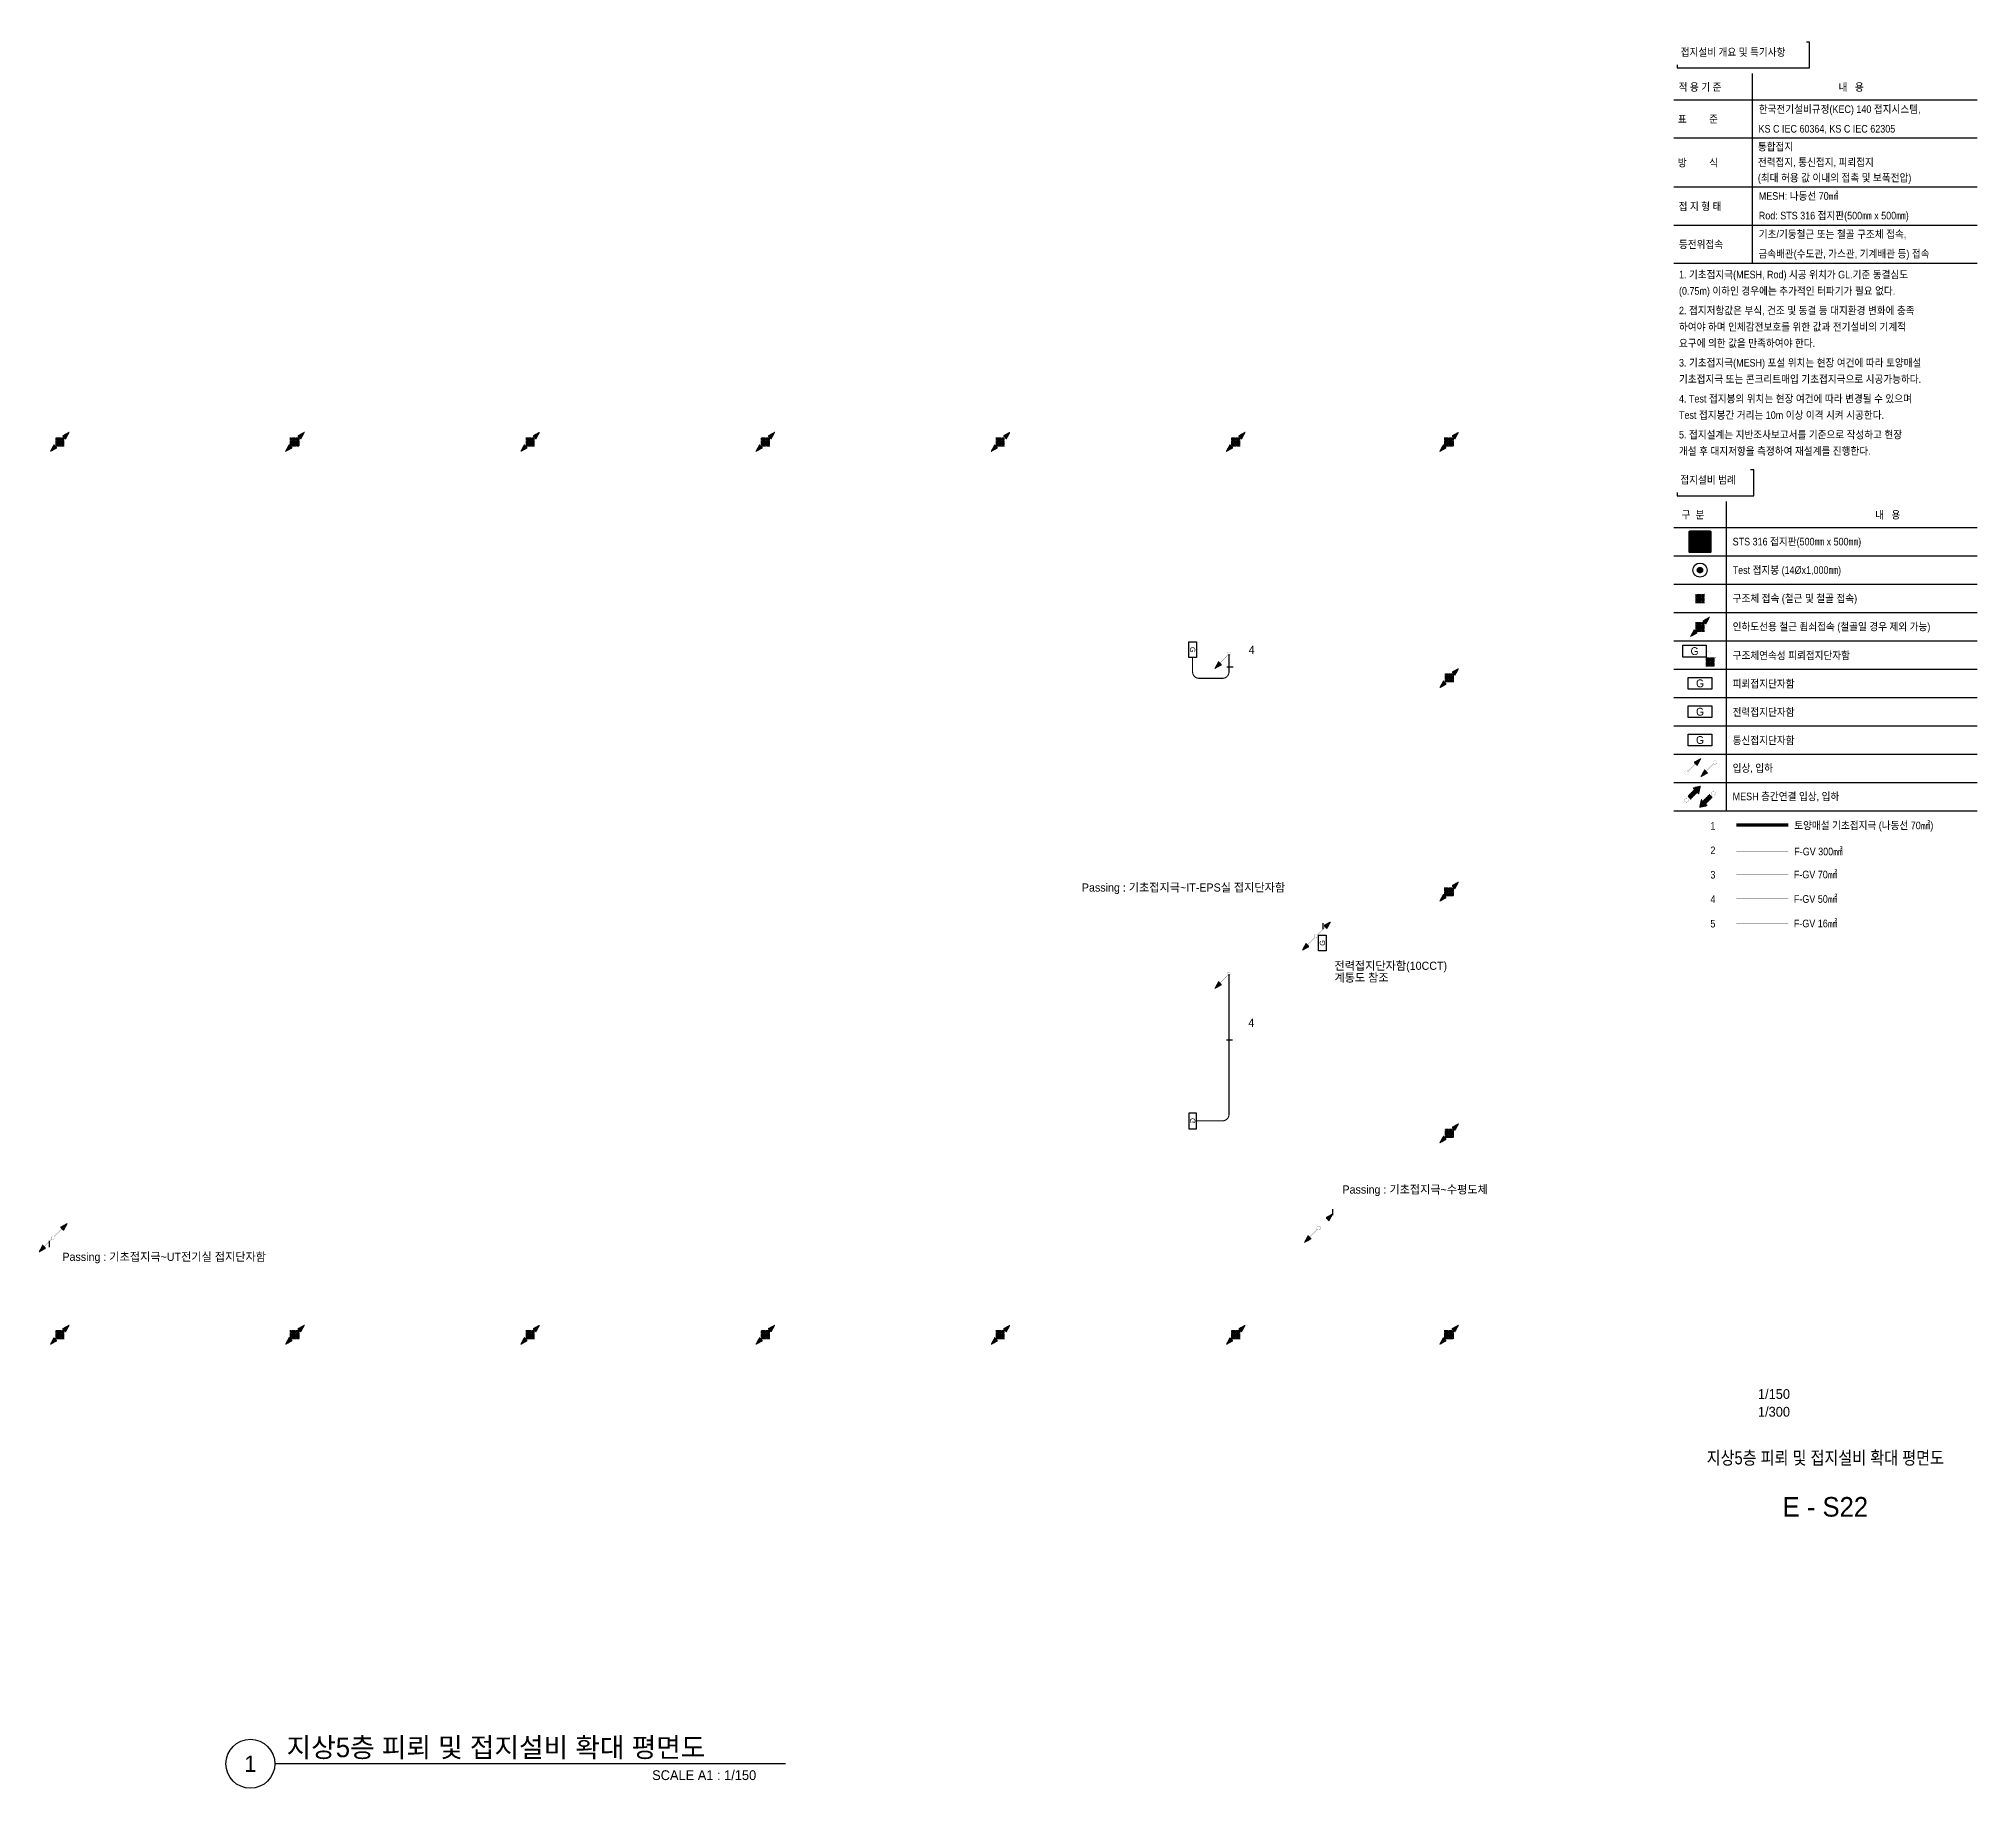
# Model space of a CAD drawing. Header units: millimetres. Extents: x 84495 to 502050, y -708375 to 1238700.
# Drawn here: x 286887 to 375900, y 539025 to 619350 of the extents above; entities that cross this region are included whole.
import ezdxf
from ezdxf.enums import TextEntityAlignment as Align

# ---------------------------------------------------------------- set-up
doc = ezdxf.new("R2010")
doc.units = ezdxf.units.MM
doc.header["$LTSCALE"] = 150
doc.set_wipeout_variables(frame=1)
for name, pattern in [('AM_ISO09W050', [22.5, 12, -1.5, 3, -1.5, 3, -1.5]), ('C2', [18.5, 13.5, -2, 1, -2]), ('HID', [2.3, 1.5, -0.8])]:
    doc.linetypes.add(name, pattern=pattern)
doc.layers.get('0').update_dxf_attribs({"lineweight": 0})
for name, color, linetype in [('------02 Etc Panel', 3, 'Continuous'), ('------99 Grounding and Lightning', 3, 'Continuous'), ('------99 Grounding_Grounding Terminal Board_E', 3, 'Continuous'), ('------99 Grounding_Grounding Terminal Board_T', 2, 'Continuous'), ('------99 Grounding_Mesh', 6, 'Continuous'), ('-----09 E-WIRE-GV', 2, 'Continuous'), ('-----20 General Symbol', 3, 'Continuous'), ('-----29 Cable Schedule', 1, 'Continuous'), ('-----29 Indicator', 1, 'Continuous'), ('-----30 Text', 2, 'Continuous'), ('-----41 Drawing Title', 2, 'Continuous'), ('-----42 Drawing Number', 2, 'Continuous'), ('-----43 Drawing Scale', 3, 'Continuous')]:
    doc.layers.add(name, color=color, linetype=linetype)
doc.styles.add('ELEC', font='')
doc.styles.get('ELEC').set_extended_font_data('Dotum')
pattern_1 = [(180, (845852.563, 610254.6404), (-1e-14, -6.25), [])]

# ---------------------------------------------------------------- blocks, each defined once
blk = doc.blocks.new('STS 316 접지판')
blk.add_wipeout([(-254, -276), (-270, -270), (-276, -254), (-276, 254), (-270, 270), (-254, 276), (254, 276), (270, 270), (276, 254), (276, -254), (270, -270), (254, -276)])
h = blk.add_hatch(color=256)
h.dxf.hatch_style = 1
h.set_gradient(color1=(132, 132, 132), color2=(214, 214, 214), tint=1, name='SPHERICAL')
edge = h.paths.add_edge_path()
edge.add_line((-254, 276), (254, 276))
edge.add_arc((254, 254), 22.1, 0, 90, ccw=False)
edge.add_line((276, 254), (276, -254))
edge.add_arc((254, -254), 22.1, 270, 360, ccw=False)
edge.add_line((254, -276), (-254, -276))
edge.add_arc((-254, -254), 22.1, 180, 270, ccw=False)
edge.add_line((-276, -254), (-276, 254))
edge.add_arc((-254, 254), 22.1, 90, 180, ccw=False)
h.paths.add_polyline_path([(-169, 221), (169, 221, -0.668179), (173, 212), (-165, 212, -1.496606)], flags=16)
h.paths.add_polyline_path([(221, 169), (221, -169, -0.668179), (212, -173), (212, 165, -1.496606)], flags=16)
h.paths.add_polyline_path([(-173, -212), (165, -212, -1.496606), (169, -221), (-169, -221, -0.668179)], flags=16)
h.paths.add_polyline_path([(-221, 169, 0.022626), (-52, 0, 1.473564), (-43, 4, 0.045564)], flags=16)
h = blk.add_hatch(color=256)
h.set_gradient(color1=(255, 255, 255), tint=1, name='SPHERICAL')
edge = h.paths.add_edge_path()
edge.add_arc((-232, 232), 22.1, 0, 360)
edge = h.paths.add_edge_path()
edge.add_arc((-78, 249), 16.6, 0, 360)
edge = h.paths.add_edge_path()
edge.add_arc((78, 249), 16.6, 0, 360)
edge = h.paths.add_edge_path()
edge.add_arc((232, 232), 22.1, 0, 360)
edge = h.paths.add_edge_path()
edge.add_arc((249, -77), 16.6, 0, 360)
edge = h.paths.add_edge_path()
edge.add_arc((249, 77), 16.6, 0, 360)
edge = h.paths.add_edge_path()
edge.add_arc((-78, -249), 16.6, 0, 360)
edge = h.paths.add_edge_path()
edge.add_arc((78, -249), 16.6, 0, 360)
edge = h.paths.add_edge_path()
edge.add_arc((232, -232), 22.1, 0, 360)
edge = h.paths.add_edge_path()
edge.add_arc((-232, -232), 22.1, 0, 360)
edge = h.paths.add_edge_path()
edge.add_arc((-249, -77), 16.6, 0, 360)
edge = h.paths.add_edge_path()
edge.add_arc((-249, 77), 16.6, 0, 360)
edge = h.paths.add_edge_path()
edge.add_arc((0, 0), 22.1, 0, 360)
h = blk.add_hatch(color=256)
h.set_gradient(color1=(255, 255, 255), tint=1, name='SPHERICAL')
edge = h.paths.add_edge_path()
edge.add_arc((-249, -77), 16.6, 0, 360)
edge = h.paths.add_edge_path()
edge.add_arc((-249, 77), 16.6, 0, 360)
edge = h.paths.add_edge_path()
edge.add_arc((-232, 232), 22.1, 0, 360)
edge = h.paths.add_edge_path()
edge.add_arc((-78, 249), 16.6, 0, 360)
edge = h.paths.add_edge_path()
edge.add_arc((78, 249), 16.6, 0, 360)
edge = h.paths.add_edge_path()
edge.add_arc((0, 0), 22.1, 0, 360)
edge = h.paths.add_edge_path()
edge.add_arc((232, 232), 22.1, 0, 360)
h = blk.add_hatch(color=256)
h.set_gradient(color1=(132, 132, 132), one_color=1, tint=1, name='SPHERICAL')
edge = h.paths.add_edge_path()
edge.add_arc((0, 0), 22.1, 0, 360)
for points in [[(-254, 276), (254, 276, -0.414214), (276, 254), (276, -254, -0.414214), (254, -276), (-254, -276, -0.414214), (-276, -254), (-276, 254, -0.414214), (-254, 276, 0.033225)], [(-221, -169), (-221, 169, -0.668179), (-212, 173), (-43, 4, -0.414214), (-43, -4), (-212, -173, -0.668179), (-221, -169, -0.016281)], [(-169, 221), (169, 221, -0.668179), (173, 212), (4, 43, -0.414214), (-4, 43), (-173, 212, -0.668179), (-169, 221, -0.016281)], [(221, -169), (221, 169, 0.668179), (212, 173), (43, 4, 0.414214), (43, -4), (212, -173, 0.668179), (221, -169, 0.016281)], [(-169, -221), (169, -221, 0.668179), (173, -212), (4, -43, 0.414214), (-4, -43), (-173, -212, 0.668179), (-169, -221, 0.016281)]]:
    blk.add_lwpolyline(points, format="xyb")
for centre, radius in [((-249, 77), 16.6), ((-232, 232), 22.1), ((-78, 249), 16.6), ((0, 0), 22.1), ((78, 249), 16.6), ((232, 232), 22.1), ((249, 77), 16.6), ((-249, -77), 16.6), ((-232, -232), 22.1), ((-78, -249), 16.6), ((78, -249), 16.6), ((232, -232), 22.1), ((249, -77), 16.6)]:
    blk.add_circle(centre, radius)
blk = doc.blocks.new('구조체접속')
h = blk.add_hatch()
h.set_pattern_fill('ANGLE', color=1, scale=200)
h.set_pattern_definition([(0, (0, 0), (0, 55), [40, -15]), (90, (0, 0), (-55, 3e-15), [40, -15])])
h.paths.add_polyline_path([(168, 168), (-168, 168), (-168, -168), (168, -168)])
at = {"color": 1}
for p, q in [((166, 168), (168, 166)), ((-168, -166), (-166, -168))]:
    blk.add_line(p, q, dxfattribs=at)
at = {"color": 1, "const_width": 2}
blk.add_lwpolyline([(168, 168), (-168, 168), (-168, -168), (168, -168)], close=True, dxfattribs=at)
blk = doc.blocks.new("'인하도선용 수직철근 또는 철골")
h = blk.add_hatch()
h.set_pattern_fill('ANSI31', color=256, scale=50, angle=135)
h.set_pattern_definition(pattern_1)
h.paths.add_polyline_path([(291, 293), (180, 89), (88, 181)])
h = blk.add_hatch()
h.set_pattern_fill('ANSI31', color=256, scale=50, angle=135)
h.set_pattern_definition(pattern_1)
h.paths.add_polyline_path([(-291, -293), (-180, -89), (-88, -181)])
at = {"const_width": 3.93}
for points in [[(293, 293), (181, 88), (88, 181), (293, 293)], [(-293, -293), (-181, -88), (-88, -181), (-293, -293)]]:
    blk.add_lwpolyline(points, dxfattribs=at)
at = {"xscale": 0.8, "yscale": 0.8, "zscale": 0.8}
blk.add_blockref('구조체접속', (0, 0), dxfattribs=at)
blk = doc.blocks.new('입상입하1')
h = blk.add_hatch()
h.set_pattern_fill('ANSI31', color=256, scale=50, angle=135)
h.set_pattern_definition([(180, (845993.8846, 610394.13), (-1e-14, -6.25), [])])
h.paths.add_polyline_path([(432, 432), (321, 228), (229, 321)])
at = {"const_width": 3.93}
blk.add_lwpolyline([(0, 61, -1), (0, -61, -1), (0, 61)], format="xyb", dxfattribs=at)
for points in [[(43, 43), (275, 275)], [(434, 433), (322, 227), (229, 321), (434, 433)]]:
    blk.add_lwpolyline(points, dxfattribs=at)
blk = doc.blocks.new('입상입하2')
h = blk.add_hatch()
h.set_pattern_fill('ANSI31', color=256, scale=100, angle=135)
h.set_pattern_definition([(180, (0, 0), (-2e-14, -12.5), [])])
h.paths.add_polyline_path([(326, 242), (377, 192), (433, 433), (192, 377), (242, 326), (39, 124), (124, 39)])
at = {"const_width": 3.93}
blk.add_lwpolyline([(0, 61, -1), (0, -61, -1), (0, 61)], format="xyb", dxfattribs=at)
blk.add_lwpolyline([(377, 192), (326, 242), (124, 39), (39, 124), (242, 326), (192, 377), (433, 433)], close=True, dxfattribs=at)
blk = doc.blocks.new('A$Cbdca0f5f')
at = {"color": 0}
blk.add_lwpolyline([(-360, -360), (-360, 0), (360, 0), (360, -360)], close=True, dxfattribs=at)
at = {"color": 0, "style": 'ELEC'}
blk.add_text('G', height=240, dxfattribs=at).set_placement((0, -180), align=Align.MIDDLE)
blk = doc.blocks.new('구조체연속성 TEST 단자함')
at = {"const_width": 2}
blk.add_lwpolyline([(491, -200), (491, -100, 0.414214), (391, 0), (360, 0)], format="xyb", dxfattribs=at)
at = {"layer": '------99 Grounding_Grounding Terminal Board_E'}
blk.add_blockref('A$Cbdca0f5f', (0, 180), dxfattribs=at)
at = {"xscale": 0.8, "yscale": 0.8, "zscale": 0.8}
blk.add_blockref('구조체접속', (491, -334), dxfattribs=at)
blk = doc.blocks.new('접지봉')
at = {"linetype": 'HID', "ltscale": 200}
h = blk.add_hatch(color=256, dxfattribs=at)
h.dxf.hatch_style = 1
edge = h.paths.add_edge_path()
edge.add_arc((0, 0), 102, 0, 360)
blk.add_circle((0, 0), 271)
blk.add_circle((0, 0), 102, dxfattribs=at)
blk = doc.blocks.new('A13')
blk.add_lwpolyline([(-300, 0), (-300, 300), (300, 300), (300, 0)], close=True)
at = {"style": 'ELEC'}
blk.add_text('G', height=200, dxfattribs=at).set_placement((0, 150), align=Align.MIDDLE)
blk = doc.blocks.new('A$C8673a4d5')
blk.add_wipeout([(-32961, -47990), (-32961, -50363), (-32661, -50363), (-32661, -50663), (-25624, -50663), (-25624, -48290), (-25924, -48290), (-25924, -47990)]).dxf.layer = '-----29 Cable Schedule'
blk.add_wipeout([(-32961, -51192), (-5100, -51192), (-5100, -91305), (-32961, -91305)]).dxf.layer = '-----29 Cable Schedule'
at = {"layer": '-----29 Cable Schedule'}
blk.add_lwpolyline([(-32661, -50363), (-32661, -50663), (-25624, -50663), (-25624, -48290), (-25924, -48290)], dxfattribs=at)
blk.add_wipeout([(-32961, -47990), (-25924, -47990), (-25924, -50363), (-32961, -50363)]).dxf.layer = '-----29 Cable Schedule'
at = {"layer": '-----30 Text', "style": 'ELEC', "width": 0.9}
blk.add_text('접지설비 범례', height=700, dxfattribs=at).set_placement((-32369, -49206), align=Align.MIDDLE_LEFT)
for points in [[(-32961, -11903), (-5100, -11903), (-5100, -47690), (-32961, -47690)], [(-32961, -51193), (-5100, -51193), (-5100, -91306), (-32961, -91306)]]:
    blk.add_wipeout(points).dxf.layer = '-----29 Cable Schedule'
at = {"layer": '-----09 E-WIRE-GV', "color": 6, "linetype": 'AM_ISO09W050', "ltscale": 0.5, "const_width": 300}
blk.add_lwpolyline([(-27238, -80908), (-22438, -80908)], dxfattribs=at)
at = {"layer": '-----09 E-WIRE-GV', "color": 1, "linetype": 'C2', "ltscale": 0.5, "const_width": 30}
blk.add_lwpolyline([(-27238, -83304), (-22438, -83304)], dxfattribs=at)
at = {"layer": '-----09 E-WIRE-GV', "color": 3, "linetype": 'C2', "ltscale": 0.5, "const_width": 30}
blk.add_lwpolyline([(-27238, -85417), (-22438, -85417)], dxfattribs=at)
at = {"layer": '-----09 E-WIRE-GV', "color": 4, "linetype": 'C2', "ltscale": 0.5, "const_width": 30}
blk.add_lwpolyline([(-27238, -87664), (-22438, -87664)], dxfattribs=at)
at = {"layer": '-----09 E-WIRE-GV', "color": 2, "linetype": 'C2', "ltscale": 0.5, "const_width": 30}
blk.add_lwpolyline([(-27238, -89912), (-22438, -89912)], dxfattribs=at)
at = {"layer": '-----29 Cable Schedule'}
blk.add_line((-28161, -51193), (-28161, -79593), dxfattribs=at)
for points in [[(-32961, -53593), (-5100, -53593)], [(-32961, -56193), (-5100, -56193)], [(-32961, -58793), (-5100, -58793)], [(-32961, -61393), (-5100, -61393)], [(-32961, -63993), (-5100, -63993)], [(-32961, -66593), (-5100, -66593)], [(-32961, -69193), (-5100, -69193)], [(-32961, -71793), (-5100, -71793)], [(-32961, -74393), (-5100, -74393)], [(-32961, -76993), (-5100, -76993)], [(-32961, -79593), (-5100, -79593)]]:
    blk.add_lwpolyline(points, dxfattribs=at)
at = {"layer": '------99 Grounding and Lightning'}
for name, p, xscale, yscale, zscale in [('접지봉', (-30561, -57493), 2.4, 2.4, 2.4), ('구조체접속', (-30561, -60093), 2.4, 2.4, 2.4), ("'인하도선용 수직철근 또는 철골", (-30561, -62693), 3, 3, 3), ('구조체연속성 TEST 단자함', (-31062, -64931), 3, 3, 3)]:
    blk.add_blockref(name, p, dxfattribs=dict(at, xscale=xscale, yscale=yscale, zscale=zscale))
at = {"layer": '------99 Grounding_Grounding Terminal Board_E', "xscale": 3, "yscale": 3, "zscale": 3}
for p in [(-30561, -67353), (-30561, -69953)]:
    blk.add_blockref('A$Cbdca0f5f', p, dxfattribs=at)
at = {"layer": '------99 Grounding_Grounding Terminal Board_T', "xscale": 3.6, "yscale": 3.6, "zscale": 3.6}
blk.add_blockref('A13', (-30561, -73633), dxfattribs=at)
at = {"layer": '-----20 General Symbol', "xscale": 3, "yscale": 3, "zscale": 3}
for name, p in [('입상입하1', (-31786, -76095)), ('입상입하2', (-31798, -78616))]:
    blk.add_blockref(name, p, dxfattribs=at)
at = {"layer": '-----20 General Symbol', "xscale": 3, "yscale": 3, "zscale": 3, "rotation": 179.9999999997969}
for name, p in [('입상입하1', (-29184, -75140)), ('입상입하2', (-29324, -77969))]:
    blk.add_blockref(name, p, dxfattribs=at)
at = {"layer": '-----30 Text', "style": 'ELEC', "width": 0.9}
for s, p in [('구  분', (-32253, -52408)), ('내   용', (-14473, -52422)), ('STS 316 접지판(500㎜ x 500㎜)', (-27561, -54875)), ('Test 접지봉 (14Øx1,000㎜)', (-27561, -57493)), ('구조체 접속 (철근 및 철골 접속)', (-27561, -60083)), ('인하도선용 철근 죔쇠접속 (철골일 경우 제외 가능)', (-27561, -62683)), ('구조체연속성 피뢰접지단자함', (-27561, -65331)), ('피뢰접지단자함', (-27561, -67931)), ('전력접지단자함', (-27561, -70531)), ('통신접지단자함', (-27561, -73131)), ('입상, 입하', (-27561, -75675)), ('MESH 층간연결 입상, 입하', (-27561, -78275)), ('토양매설 기초접지극 (나동선 70㎟)', (-21904, -80938)), ('F-GV 300㎟ ', (-21904, -83333)), ('F-GV 70㎟', (-21940, -85447)), ('F-GV 50㎟', (-21940, -87694)), ('F-GV 16㎟', (-21940, -89941))]:
    blk.add_text(s, height=700, dxfattribs=at).set_placement(p, align=Align.MIDDLE_LEFT)
for points, layer in [([(-32961, -11903), (-5100, -11903), (-5100, -47690), (-32961, -47690)], '-----29 Cable Schedule'), ([(-30090, -83689), (-30090, -82716), (-29247, -82229), (-28404, -82716), (-28404, -83689), (-29247, -84176)], '-----29 Indicator'), ([(-30090, -90431), (-30090, -89457), (-29247, -88970), (-28404, -89457), (-28404, -90431), (-29247, -90917)], '-----29 Indicator')]:
    blk.add_wipeout(points).dxf.layer = layer
at = {"layer": '-----29 Cable Schedule'}
for points in [[(-32961, -14303), (-5100, -14303)], [(-32961, -17803), (-5100, -17803)], [(-32961, -22303), (-5100, -22303)], [(-32961, -25803), (-5100, -25803)], [(-32961, -29303), (-5100, -29303)]]:
    blk.add_lwpolyline(points, dxfattribs=at)
at = {"layer": '------99 Grounding_Mesh', "xscale": 3.6, "yscale": 3.6, "zscale": 3.6}
blk.add_blockref('STS 316 접지판', (-30561, -54893), dxfattribs=at)
at = {"layer": '-----30 Text', "style": 'ELEC', "width": 0.9}
for s, p in [('적 용 기 준', (-32525, -13133)), ('내   용', (-17834, -13133)), ('표         준', (-32594, -16073)), ('한국전기설비규정(KEC) 140 접지시스템,', (-25161, -15165)), ('KS C IEC 60364, KS C IEC 62305', (-25182, -16965)), ('통합접지', (-25245, -18609)), ('방         식', (-32594, -20083)), ('전력접지, 통신접지, 피뢰접지 ', (-25245, -20036)), ('(최대 허용 값 이내의 접촉 및 보폭전압)', (-25245, -21462)), ('MESH: 나동선 70㎟', (-25161, -23136)), ('접 지 형 태', (-32525, -24091)), ('Rod: STS 316 접지판(500㎜ x 500㎜)', (-25161, -24936)), ('기초/기둥철근 또는 철골 구조체 접속,', (-25161, -26644)), ('등전위접속', (-32491, -27583)), ('금속배관(수도관, 가스관, 기계배관 등) 접속', (-25197, -28444)), ('1. 기초접지극(MESH, Rod) 시공 위치가 GL.기준 동결심도', (-32491, -30353)), ('(0.75m) 이하인 경우에는 추가적인 터파기가 필요 없다.', (-32491, -31853)), ('2. 접지저항값은 부식, 건조 및 동결 등 대지환경 변화에 충족', (-32491, -33653)), ('하여야 하며 인체감전보호를 위한 값과 전기설비의 기계적 ', (-32491, -35153)), ('요구에 의한 값을 만족하여야 한다.', (-32491, -36653)), ('3. 기초접지극(MESH) 포설 위치는 현장 여건에 따라 토양매설', (-32491, -38453)), ('기초접지극 또는 콘크리트매입 기초접지극으로 시공가능하다.', (-32491, -39953)), ('4. Test 접지봉의 위치는 현장 여건에 따라 변경될 수 있으며', (-32491, -41753)), ('Test 접지봉간 거리는 10m 이상 이격 시켜 시공한다.', (-32491, -43253)), ('5. 접지설계는 지반조사보고서를 기준으로 작성하고 현장 ', (-32491, -45053)), ('개설 후 대지저항을 측정하여 재설계를 진행한다.', (-32491, -46553)), ('2', (-29603, -83226)), ('5', (-29603, -89960))]:
    blk.add_text(s, height=700, dxfattribs=at).set_placement(p, align=Align.MIDDLE_LEFT)
for points, layer in [([(-32961, -8700), (-32961, -11074), (-32661, -11074), (-32661, -11374), (-20506, -11374), (-20506, -9000), (-20806, -9000), (-20806, -8700)], '-----29 Cable Schedule'), ([(-30090, -81442), (-30090, -80468), (-29247, -79982), (-28404, -80468), (-28404, -81442), (-29247, -81929)], '-----29 Indicator'), ([(-30090, -88183), (-30090, -87210), (-29247, -86723), (-28404, -87210), (-28404, -88183), (-29247, -88670)], '-----29 Indicator')]:
    blk.add_wipeout(points).dxf.layer = layer
at = {"layer": '-----29 Cable Schedule'}
blk.add_lwpolyline([(-32661, -11074), (-32661, -11374), (-20506, -11374), (-20506, -9000), (-20806, -9000)], dxfattribs=at)
at = {"layer": '-----30 Text', "style": 'ELEC', "width": 0.9}
for s, p in [('1', (-29603, -80979)), ('4', (-29603, -87713))]:
    blk.add_text(s, height=700, dxfattribs=at).set_placement(p, align=Align.MIDDLE_LEFT)
blk.add_wipeout([(-30090, -85936), (-30090, -84963), (-29247, -84476), (-28404, -84963), (-28404, -85936), (-29247, -86423)]).dxf.layer = '-----29 Indicator'
blk.add_text('3', height=700, dxfattribs=at).set_placement((-29603, -85465), align=Align.MIDDLE_LEFT)
blk.add_wipeout([(-32961, -8700), (-20806, -8700), (-20806, -11074), (-32961, -11074)]).dxf.layer = '-----29 Cable Schedule'
at = {"layer": '-----29 Cable Schedule'}
blk.add_lwpolyline([(-25761, -11903), (-25761, -29303)], dxfattribs=at)
at = {"layer": '-----30 Text', "style": 'ELEC', "width": 0.9}
blk.add_text('접지설비 개요 및 특기사항', height=700, dxfattribs=at).set_placement((-32331, -9925), align=Align.MIDDLE_LEFT)
blk = doc.blocks.new('C01')
blk.add_lwpolyline([(-300, 0), (-300, 300), (300, 300), (300, 0)], close=True)
at = {"style": 'ELEC'}
blk.add_text('G', height=200, dxfattribs=at).set_placement((0, 150), align=Align.MIDDLE)

msp = doc.modelspace()

# ---------------------------------------------------------------- linework, layer by layer
at = {"layer": '-----09 E-WIRE-GV', "color": 4, "linetype": 'C2', "ltscale": 0.1, "const_width": 50, "elevation": 0}
for points in [[(341542, 591100), (341542, 590284, -0.414214), (341242, 589984), (340170, 589984, -0.414214), (339870, 590284), (339870, 590939)], [(341542, 576408), (341542, 569967, -0.414214), (341242, 569667), (340053, 569667)]]:
    msp.add_lwpolyline(points, format="xyb", dxfattribs=at)
at = {"layer": '-----29 Indicator', "elevation": 0}
for points in [[(342600, 590894, 0, 0, 0), (342600, 590510, 0, 0, 0), (341737, 590510, 64.2, 64.2, 0), (341437, 590510, 0, 0, 0)], [(342580, 573765, 0, 0, 0), (342580, 573381, 0, 0, 0), (341717, 573381, 64.2, 64.2, 0), (341417, 573381, 0, 0, 0)]]:
    msp.add_lwpolyline(points, format="xyseb", dxfattribs=at)
at = {"layer": '-----41 Drawing Title', "color": 7}
msp.add_line((321173, 540150), (297727, 540150), dxfattribs=at)
msp.add_circle((296602, 540150), 1125, dxfattribs=at)

# ---------------------------------------------------------------- block references
at = {"layer": '------02 Etc Panel', "xscale": 1.199999999953434, "yscale": 1.199999999953434, "zscale": 1.199999999953434, "rotation": 90}
msp.add_blockref('C01', (346010, 577834), dxfattribs=at)
at = {"layer": '------99 Grounding and Lightning', "xscale": 1.5, "yscale": 1.5, "zscale": 1.5}
for p in [(287850, 600850), (298650, 600850), (309450, 600850), (320250, 600850), (331050, 600850), (341850, 600850), (351647, 600847), (351653, 590003), (351650, 580200), (351653, 569103), (287850, 559853), (298650, 559853), (309450, 559853), (320250, 559853), (331050, 559850), (341850, 559850), (351647, 559853)]:
    msp.add_blockref("'인하도선용 수직철근 또는 철골", p, dxfattribs=at)
at = {"layer": '------99 Grounding_Grounding Terminal Board_T', "yscale": 1.2, "zscale": 1.2}
for p, xscale, rotation in [((339690, 591299), 1.2, 270), ((340053, 569667), -1.2, 90)]:
    msp.add_blockref('A13', p, dxfattribs=dict(at, xscale=xscale, rotation=rotation))
at = {"layer": '-----20 General Symbol', "xscale": 1.5, "yscale": 1.5, "zscale": 1.5, "rotation": 180}
for p in [(341542, 591100), (345558, 578159), (341542, 576408), (287545, 564307), (345653, 564744)]:
    msp.add_blockref('입상입하1', p, dxfattribs=at)
at = {"layer": '-----20 General Symbol', "xscale": 1.5, "yscale": 1.5, "zscale": 1.5}
for p in [(345558, 578159), (345653, 564747), (287545, 564307)]:
    msp.add_blockref('입상입하1', p, dxfattribs=at)
at = {"layer": '-----29 Cable Schedule', "xscale": 0.5, "yscale": 0.5, "zscale": 0.5}
msp.add_blockref('A$C8673a4d5', (378450, 623700), dxfattribs=at)

# ---------------------------------------------------------------- texts
at = {"layer": '-----41 Drawing Title', "style": 'ELEC', "width": 0.85}
msp.add_text('지상5층 피뢰 및 접지설비 확대 평면도', height=600, dxfattribs=at).set_placement((368925, 554195), align=Align.MIDDLE_CENTER)
at = {"layer": '-----41 Drawing Title', "color": 2, "style": 'ELEC'}
msp.add_text('지상5층 피뢰 및 접지설비 확대 평면도', height=900, dxfattribs=at).set_placement((298267, 540450))
at = {"layer": '-----41 Drawing Title', "color": 7, "style": 'ELEC'}
msp.add_text('1', height=750, dxfattribs=at).set_placement((296602, 540150), align=Align.MIDDLE)
at = {"layer": '-----41 Drawing Title', "style": 'ELEC'}
msp.add_text('SCALE A1 : 1/150', height=450, dxfattribs=at).set_placement((319831, 539400), align=Align.RIGHT)
at = {"layer": '-----42 Drawing Number', "style": 'ELEC'}
msp.add_text('E - S22', height=900, dxfattribs=at).set_placement((368925, 551945), align=Align.MIDDLE_CENTER)
at = {"layer": '-----43 Drawing Scale', "style": 'ELEC'}
for s, p in [('1/150', (365830, 556900)), ('1/300', (365830, 556085))]:
    msp.add_text(s, height=450, dxfattribs=at).set_placement(p)

# ---------------------------------------------------------------- wipeouts: each hides what was drawn before it
for points in [[(334663, 580763), (345367, 580763), (345367, 580013), (334663, 580013)], [(346690, 566863), (354413, 566863), (354413, 566113), (346690, 566113)]]:
    msp.add_wipeout(points).dxf.layer = '-----29 Indicator'

# ---------------------------------------------------------------- next in the draw order: linework, layer by layer
at = {"layer": '-----29 Indicator', "elevation": 0}
msp.add_lwpolyline([(345367, 580388, 0, 0, 0), (345855, 580388, 0, 0, 0), (345855, 578756, 64.2, 64.2, 0), (345855, 578455, 0, 0, 0)], format="xyseb", dxfattribs=at)
at = {"layer": '-----29 Indicator'}
msp.add_lwpolyline([(346690, 566488, 0, 0, 0), (346305, 566488, 0, 0, 0), (346305, 565625, 64.2, 64.2, 0), (346305, 565324, 0, 0, 0)], format="xyseb", dxfattribs=at)

# ---------------------------------------------------------------- next in the draw order: texts
at = {"layer": '-----30 Text', "style": 'ELEC'}
for s, p in [('Passing : 기초접지극~IT-EPS실 접지단자함', (334786, 580381)), ('Passing : 기초접지극~수평도체', (346752, 566515))]:
    msp.add_text(s, height=375, dxfattribs=at).set_placement(p, align=Align.MIDDLE_LEFT)

# ---------------------------------------------------------------- next in the draw order: wipeouts: each hides what was drawn before it
for points in [[(342249, 591097), (342249, 591503), (342600, 591706), (342952, 591503), (342952, 591097), (342600, 590894)], [(346245, 577151), (352196, 577151), (352196, 575901), (346245, 575901)], [(342229, 573968), (342229, 574374), (342580, 574576), (342932, 574374), (342932, 573968), (342580, 573765)], [(287855, 563788), (298559, 563788), (298559, 563038), (287855, 563038)]]:
    msp.add_wipeout(points).dxf.layer = '-----29 Indicator'

# ---------------------------------------------------------------- next in the draw order: linework, layer by layer
at = {"layer": '-----29 Indicator', "elevation": 0}
msp.add_lwpolyline([(287855, 563413, 0, 0, 0), (287366, 563413, 0, 0, 0), (287366, 563863, 64.2, 64.2, 0), (287366, 564163, 0, 0, 0)], format="xyseb", dxfattribs=at)

# ---------------------------------------------------------------- next in the draw order: texts
at = {"layer": '-----30 Text', "style": 'ELEC'}
for s, p in [('4', (342449, 591297)), ('전력접지단자함(10CCT)', (346382, 576788)), ('계통도 참조', (346382, 576244)), ('4', (342429, 574168)), ('Passing : 기초접지극~UT전기실 접지단자함', (287973, 563425))]:
    msp.add_text(s, height=375, dxfattribs=at).set_placement(p, align=Align.MIDDLE_LEFT)

doc.saveas('drawing.dxf')
